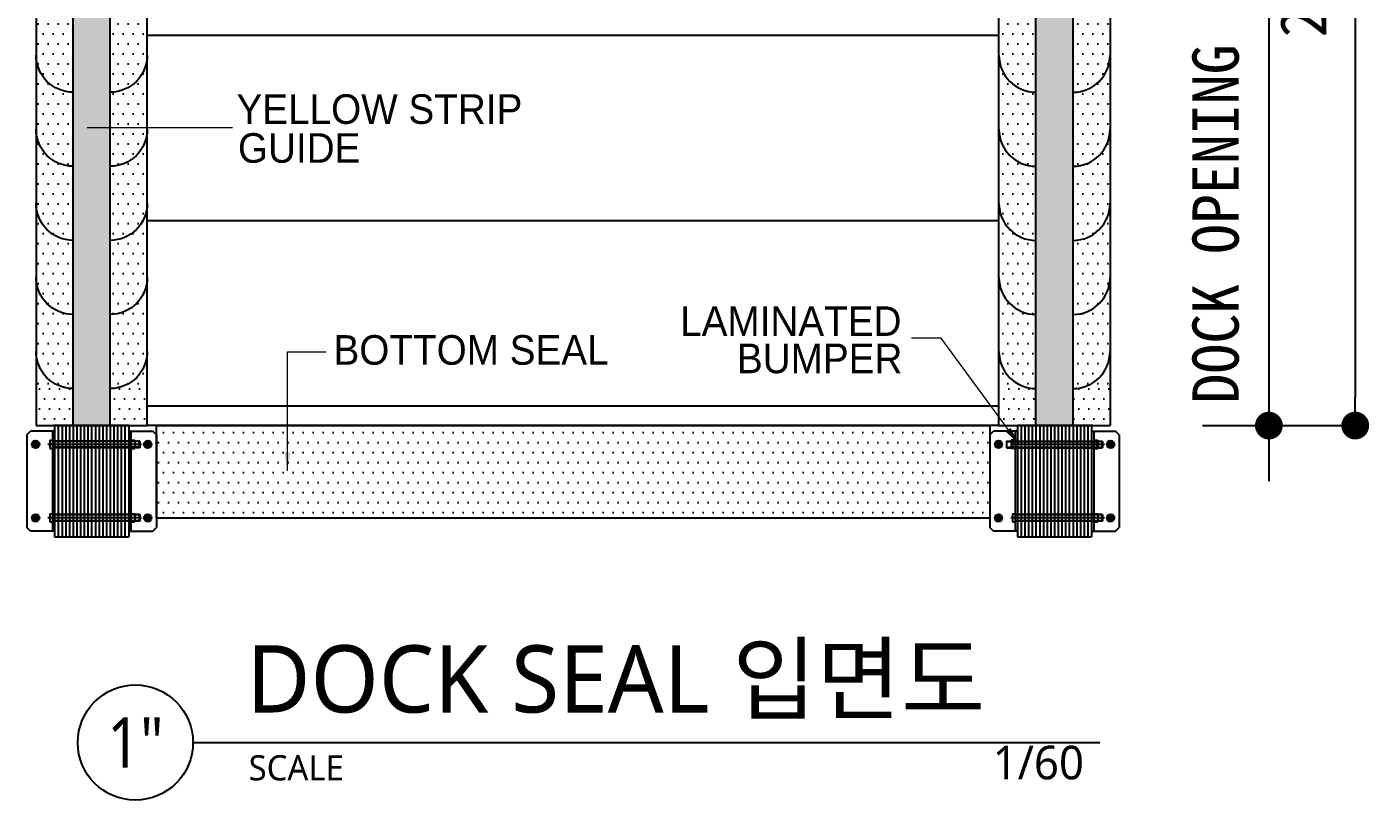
# Model space of a CAD drawing. Header units: millimetres. Extents: x 909 to 159266, y 137 to 21462.
# Drawn here: x 33690 to 37315, y 8348 to 10436 of the extents above; entities that cross this region are included whole.
import ezdxf
from ezdxf.enums import TextEntityAlignment as Align

# ---------------------------------------------------------------- set-up
doc = ezdxf.new("R2010")
doc.units = ezdxf.units.MM
doc.header["$LTSCALE"] = 50
doc.header["$MEASUREMENT"] = 0
doc.layers.get('Defpoints').update_dxf_attribs({"color": 181})
for name, color, linetype in [('252', 252, 'Continuous'), ('DIM', 7, 'Continuous'), ('OHD Panel', 5, 'Continuous'), ('건축120130$0$MARK', 3, 'Continuous'), ('외형선', 3, 'Continuous')]:
    doc.layers.add(name, color=color, linetype=linetype)
doc.styles.add('2020음성 1차', font='나눔고딕Bold.ttf')
doc.styles.get("Standard").update_dxf_attribs({"font": 'NanumGothicBold.ttf'})
doc.styles.add('돋움체', font='')
doc.styles.add('울릉도M', font='NanumGothic.ttf')
doc.styles.add('헤드라인', font='')
doc.styles.get('돋움체').set_extended_font_data('DotumChe')
doc.styles.get('헤드라인').set_extended_font_data('HY울릉도M')
doc.dimstyles.new('ISO-25', dxfattribs={"dimtxt": 2.5, "dimasz": 2.5, "dimexe": 1.25, "dimexo": 0.625, "dimtad": 1, "dimtxsty": 'Standard', "dimcen": 2.5, "dimadec": 0, "dimazin": 0, "dimtfac": 1, "dimtmove": 0, "dimatfit": 3, "dimfxl": 1, "dimarcsym": 0})
doc.dimstyles.new('류재성$0', dxfattribs={"dimscale": 50, "dimtxt": 3, "dimasz": 1.5, "dimexe": 0, "dimexo": 2, "dimgap": 1, "dimtad": 1, "dimdec": 0, "dimdsep": 46, "dimlunit": 6, "dimtxsty": '2020음성 1차', "dimblk1": 'DOT', "dimblk2": 'DOT', "dimsah": 1, "dimcen": 0.09, "dimclrt": 4, "dimadec": 0, "dimazin": 0, "dimtfac": 1, "dimtdec": 4, "dimtofl": 0, "dimtmove": 0, "dimatfit": 3, "dimldrblk": 'DOT', "dimfxl": 1, "dimtolj": 1, "dimtzin": 0, "dimarcsym": 0})
pattern_1 = [(0, (-106368.216, 84537.806), (13.49375, 26.9875), [0, -26.9875])]

# ---------------------------------------------------------------- blocks, each defined once
blk = doc.blocks.new('_Dot')
at = {"layer": 'DIM', "color": 0, "lineweight": -2}
blk.add_line((-0.5, 0), (-1, 0), dxfattribs=at)
at = {"layer": 'DIM', "color": 0, "const_width": 0.5}
blk.add_lwpolyline([(-0.25, 0, 1), (0.25, 0, 1)], format="xyb", close=True, dxfattribs=at)
blk = doc.blocks.new('*D5535')
at = {"layer": '252', "color": 0, "lineweight": -2}
for p, q in [((37043.9, 11734.3), (37043.9, 11809.3)), ((36715, 11659.3), (37043.9, 11659.3)), ((37043.9, 11659.3), (37043.9, 9359.3)), ((36865, 9359.3), (37043.9, 9359.3)), ((37043.9, 9284.3), (37043.9, 9209.3))]:
    blk.add_line(p, q, dxfattribs=at)
at = {"layer": 'Defpoints', "color": 0}
for p in [(36615, 11659.3), (36765, 9359.3), (37043.9, 9359.3)]:
    blk.add_point(p, dxfattribs=at)
at = {"layer": '252', "color": 0, "linetype": 'ByBlock', "lineweight": -2, "xscale": 75, "yscale": 75, "zscale": 75}
for p, rotation in [((37043.9, 11659.3), 270), ((37043.9, 9359.3), 90)]:
    blk.add_blockref('_Dot', p, dxfattribs=dict(at, rotation=rotation))
at = {"layer": '252', "color": 4, "insert": (36916.1, 10509.3), "char_height": 125, "attachment_point": 5, "rotation": 90, "style": '돋움체'}
blk.add_mtext('\\A1;DOCK OPENING HEIGHT="2,300"', dxfattribs=at)
blk = doc.blocks.new('*D5536')
at = {"layer": '252', "color": 0, "lineweight": -2}
for p, q in [((36715, 11859.3), (37277.1, 11859.3)), ((37277.1, 11784.3), (37277.1, 9434.3)), ((36865, 9359.3), (37277.1, 9359.3))]:
    blk.add_line(p, q, dxfattribs=at)
at = {"layer": 'Defpoints', "color": 0}
for p in [(36615, 11859.3), (36765, 9359.3), (37277.1, 9359.3)]:
    blk.add_point(p, dxfattribs=at)
at = {"layer": '252', "color": 0, "linetype": 'ByBlock', "lineweight": -2, "xscale": 75, "yscale": 75, "zscale": 75}
for p, rotation in [((37277.1, 11859.3), 90), ((37277.1, 9359.3), 270)]:
    blk.add_blockref('_Dot', p, dxfattribs=dict(at, rotation=rotation))
at = {"layer": '252', "color": 4, "insert": (37152.7, 10609.3), "char_height": 125, "attachment_point": 5, "rotation": 90, "style": '돋움체'}
blk.add_mtext('\\A1;2,500', dxfattribs=at)
blk = doc.blocks.new('SIDE DUCK SEAL')
h = blk.add_hatch()
h.set_pattern_fill('DOTS', color=3, scale=17)
h.set_pattern_definition([(0, (0, 0), (13.49375, 26.9875), [0, -26.9875])])
h.paths.add_polyline_path([(142683.2, -75178.5, 0.414214), (142783.2, -75278.5), (142783.2, -75078.5), (142683.2, -75078.5)])
h.paths.add_polyline_path([(142683.2, -75178.5), (142683.2, -75278.5), (142783.2, -75278.5, -0.414214)], flags=17)
h.paths.add_polyline_path([(142983.2, -75178.5), (142983.2, -75078.5), (142883.2, -75078.5), (142883.2, -75278.5, 0.414214)])
h.paths.add_polyline_path([(142983.2, -75178.5, -0.414214), (142883.2, -75278.5), (142983.2, -75278.5)], flags=17)
h = blk.add_hatch(color=2)
h.dxf.hatch_style = 1
h.paths.add_polyline_path([(142883.2, -75078.5), (142783.2, -75078.5), (142783.2, -75278.5), (142883.2, -75278.5)])
at = {"layer": 'DIM', "color": 3}
for p, q in [((142783.2, -75278.5, 0), (142783.2, -75078.5, 0)), ((142883.2, -75278.5, 0), (142883.2, -75078.5, 0))]:
    blk.add_line(p, q, dxfattribs=at)
at = {"layer": 'DIM', "color": 3, "elevation": 0}
for points in [[(142683.2, -75278.5), (142683.2, -75078.5)], [(142983.2, -75078.5), (142983.2, -75078.5), (142983.2, -75278.5)]]:
    blk.add_lwpolyline(points, dxfattribs=at)
at = {"layer": 'DIM', "color": 3}
for centre, start, end in [((142783.2, -75178.5, 0), 180, 270), ((142883.2, -75178.5, 0), 270, 0)]:
    blk.add_arc(centre, 100, start, end, dxfattribs=at)

msp = doc.modelspace()

# ---------------------------------------------------------------- hatches: boundary and pattern name
h = msp.add_hatch()
h.set_pattern_fill('DOTS', color=3, scale=17)
h.set_pattern_definition(pattern_1)
h.paths.add_polyline_path([(34015, 9359.3), (33915, 9359.3), (33915, 9459.3), (34015, 9459.3)])
h.paths.add_polyline_path([(33815, 9359.3), (33715, 9359.3), (33715, 9459.3), (33815, 9459.3)])
h = msp.add_hatch(color=2)
h.dxf.hatch_style = 1
h.paths.add_polyline_path([(33915, 9359.3), (33815, 9359.3), (33815, 9459.3), (33915, 9459.3)])
h = msp.add_hatch()
h.set_pattern_fill('DOTS', color=3, scale=17)
h.set_pattern_definition(pattern_1)
h.paths.add_polyline_path([(36315, 9359.3), (36415, 9359.3), (36415, 9459.3), (36315, 9459.3)])
h.paths.add_polyline_path([(36515, 9359.3), (36615, 9359.3), (36615, 9459.3), (36515, 9459.3)])
h = msp.add_hatch(color=2)
h.dxf.hatch_style = 1
h.paths.add_polyline_path([(36415, 9359.3), (36515, 9359.3), (36515, 9459.3), (36415, 9459.3)])
h = msp.add_hatch()
h.set_pattern_fill('DOTS', color=3, scale=17)
h.set_pattern_definition([(0, (-104346.693, 62424.593), (13.49375, 26.9875), [0, -26.9875])])
h.paths.add_polyline_path([(36290, 9109.3), (36290, 9359.3), (34040, 9359.3), (34040, 9109.3)])

# ---------------------------------------------------------------- linework, layer by layer
for p, q in [((34015, 9412.3), (36315, 9412.3)), ((36315, 9359.3), (34015, 9359.3)), ((34040, 9334.3), (34040, 9084.3))]:
    msp.add_line(p, q)
at = {"color": 8}
for p, q in [((33709.9, 9314.2), (33708.2, 9311.7)), ((33708.2, 9305.4), (33708.2, 9311.7)), ((33709.9, 9303), (33708.2, 9305.4)), ((33709.9, 9314.2), (33717.6, 9314.2)), ((33709.9, 9303), (33717.6, 9303)), ((33717.6, 9314.2), (33719.4, 9311.7)), ((33717.6, 9303), (33719.4, 9305.4)), ((33719.4, 9305.4), (33719.4, 9311.7)), ((34012.4, 9314.2), (34010.7, 9311.7)), ((34010.7, 9305.4), (34010.7, 9311.7)), ((34012.4, 9303), (34010.7, 9305.4)), ((34012.4, 9314.2), (34020.1, 9314.2)), ((34012.4, 9303), (34020.1, 9303)), ((34020.1, 9314.2), (34021.9, 9311.7)), ((34020.1, 9303), (34021.9, 9305.4)), ((34021.9, 9305.4), (34021.9, 9311.7)), ((36309.9, 9314.2), (36308.2, 9311.7)), ((36308.2, 9305.4), (36308.2, 9311.7)), ((36309.9, 9303), (36308.2, 9305.4)), ((36309.9, 9314.2), (36317.6, 9314.2)), ((36309.9, 9303), (36317.6, 9303)), ((36317.6, 9314.2), (36319.4, 9311.7)), ((36317.6, 9303), (36319.4, 9305.4)), ((36319.4, 9305.4), (36319.4, 9311.7)), ((36612.4, 9314.2), (36610.7, 9311.7)), ((36610.7, 9305.4), (36610.7, 9311.7)), ((36612.4, 9303), (36610.7, 9305.4)), ((36612.4, 9314.2), (36620.1, 9314.2)), ((36612.4, 9303), (36620.1, 9303)), ((36620.1, 9314.2), (36621.9, 9311.7)), ((36620.1, 9303), (36621.9, 9305.4)), ((36621.9, 9305.4), (36621.9, 9311.7)), ((33709.9, 9115.7), (33708.2, 9113.2)), ((33708.2, 9106.9), (33708.2, 9113.2)), ((33709.9, 9104.5), (33708.2, 9106.9)), ((33709.9, 9115.7), (33717.6, 9115.7)), ((33709.9, 9104.5), (33717.6, 9104.5)), ((33717.6, 9115.7), (33719.4, 9113.2)), ((33717.6, 9104.5), (33719.4, 9106.9)), ((33719.4, 9106.9), (33719.4, 9113.2)), ((34012.4, 9115.7), (34010.7, 9113.2)), ((34010.7, 9106.9), (34010.7, 9113.2)), ((34012.4, 9104.5), (34010.7, 9106.9)), ((34012.4, 9115.7), (34020.1, 9115.7)), ((34012.4, 9104.5), (34020.1, 9104.5)), ((34020.1, 9115.7), (34021.9, 9113.2)), ((34020.1, 9104.5), (34021.9, 9106.9)), ((34021.9, 9106.9), (34021.9, 9113.2)), ((36309.9, 9115.7), (36308.2, 9113.2)), ((36308.2, 9106.9), (36308.2, 9113.2)), ((36309.9, 9104.5), (36308.2, 9106.9)), ((36309.9, 9115.7), (36317.6, 9115.7)), ((36309.9, 9104.5), (36317.6, 9104.5)), ((36317.6, 9115.7), (36319.4, 9113.2)), ((36317.6, 9104.5), (36319.4, 9106.9)), ((36319.4, 9106.9), (36319.4, 9113.2)), ((36612.4, 9115.7), (36610.7, 9113.2)), ((36610.7, 9106.9), (36610.7, 9113.2)), ((36612.4, 9104.5), (36610.7, 9106.9)), ((36612.4, 9115.7), (36620.1, 9115.7)), ((36612.4, 9104.5), (36620.1, 9104.5)), ((36620.1, 9115.7), (36621.9, 9113.2)), ((36620.1, 9104.5), (36621.9, 9106.9)), ((36621.9, 9106.9), (36621.9, 9113.2))]:
    msp.add_line(p, q, dxfattribs=at)
for centre, radius in [((33713.8, 9308.6), 5.62), ((33713.8, 9308.6), 3.53), ((33713.8, 9308.6), 2.7), ((34016.3, 9308.6), 5.62), ((34016.3, 9308.6), 3.53), ((34016.3, 9308.6), 2.7), ((36313.8, 9308.6), 5.62), ((36313.8, 9308.6), 3.53), ((36313.8, 9308.6), 2.7), ((36616.3, 9308.6), 5.62), ((36616.3, 9308.6), 3.53), ((36616.3, 9308.6), 2.7), ((33713.8, 9110.1), 5.62), ((33713.8, 9110.1), 3.53), ((33713.8, 9110.1), 2.7), ((34016.3, 9110.1), 5.62), ((34016.3, 9110.1), 3.53), ((34016.3, 9110.1), 2.7), ((36313.8, 9110.1), 5.62), ((36313.8, 9110.1), 3.53), ((36313.8, 9110.1), 2.7), ((36616.3, 9110.1), 5.62), ((36616.3, 9110.1), 3.53), ((36616.3, 9110.1), 2.7)]:
    msp.add_circle(centre, radius, dxfattribs=at)
at = {"layer": 'DIM', "color": 3}
for p, q in [((33815, 9359.3), (33815, 9459.3)), ((33915, 9359.3), (33915, 9459.3)), ((36415, 9359.3), (36415, 9459.3)), ((36515, 9359.3), (36515, 9459.3)), ((33715, 9359.3), (34015, 9359.3)), ((36315, 9359.3), (36615, 9359.3))]:
    msp.add_line(p, q, dxfattribs=at)
for points in [[(33715, 9459.3), (33715, 9459.3), (33715, 9359.3)], [(34015, 9359.3), (34015, 9459.3)], [(36315, 9359.3), (36315, 9459.3)], [(36615, 9459.3), (36615, 9459.3), (36615, 9359.3)]]:
    msp.add_lwpolyline(points, dxfattribs=at)
msp.add_lwpolyline([(36290, 9359.3), (36290, 9109.3), (34040, 9109.3), (34040, 9359.3)], close=True, dxfattribs=at)
at = {"layer": 'OHD Panel', "color": 0}
for p, q in [((36315, 10412.3), (34015, 10412.3)), ((36315, 9912.3), (34015, 9912.3))]:
    msp.add_line(p, q, dxfattribs=at)
at = {"layer": '건축120130$0$MARK', "color": 4}
msp.add_line((34138.6, 8503.4), (36587.3, 8503.4), dxfattribs=at)
msp.add_circle((33983.1, 8503.4), 155.5, dxfattribs=at)
at = {"layer": '외형선', "color": 0}
for p, q in [((33965, 9359.3), (33761.5, 9359.3)), ((33765, 9359.3), (33765, 9059.3)), ((33775, 9359.3), (33775, 9059.3)), ((33785, 9359.3), (33785, 9059.3)), ((33795, 9359.3), (33795, 9059.3)), ((33805, 9359.3), (33805, 9059.3)), ((33815, 9359.3), (33815, 9059.3)), ((33825, 9359.3), (33825, 9059.3)), ((33835, 9359.3), (33835, 9059.3)), ((33845, 9359.3), (33845, 9059.3)), ((33855, 9359.3), (33855, 9059.3)), ((33865, 9359.3), (33865, 9059.3)), ((33875, 9359.3), (33875, 9059.3)), ((33885, 9359.3), (33885, 9059.3)), ((33895, 9359.3), (33895, 9059.3)), ((33905, 9359.3), (33905, 9059.3)), ((33915, 9359.3), (33915, 9059.3)), ((33925, 9359.3), (33925, 9059.3)), ((33935, 9359.3), (33935, 9059.3)), ((33945, 9359.3), (33945, 9059.3)), ((33955, 9359.3), (33955, 9059.3)), ((33965, 9359.3), (33965, 9059.3)), ((36365, 9359.3), (36365, 9059.3)), ((36568.5, 9359.3), (36365, 9359.3)), ((36375, 9359.3), (36375, 9059.3)), ((36385, 9359.3), (36385, 9059.3)), ((36395, 9359.3), (36395, 9059.3)), ((36405, 9359.3), (36405, 9059.3)), ((36415, 9359.3), (36415, 9059.3)), ((36425, 9359.3), (36425, 9059.3)), ((36435, 9359.3), (36435, 9059.3)), ((36445, 9359.3), (36445, 9059.3)), ((36455, 9359.3), (36455, 9059.3)), ((36465, 9359.3), (36465, 9059.3)), ((36475, 9359.3), (36475, 9059.3)), ((36485, 9359.3), (36485, 9059.3)), ((36495, 9359.3), (36495, 9059.3)), ((36505, 9359.3), (36505, 9059.3)), ((36515, 9359.3), (36515, 9059.3)), ((36525, 9359.3), (36525, 9059.3)), ((36535, 9359.3), (36535, 9059.3)), ((36545, 9359.3), (36545, 9059.3)), ((36555, 9359.3), (36555, 9059.3)), ((36565, 9359.3), (36565, 9059.3)), ((33690, 9334.3), (33700, 9344.3)), ((33690, 9334.3), (33690, 9084.3)), ((33765, 9344.3), (33700, 9344.3)), ((33752, 9319.6), (33752, 9297.6)), ((33752, 9319.6), (33759, 9319.6)), ((33759, 9344.3), (33759, 9074.3)), ((33994, 9317.6), (33759, 9317.6)), ((33995, 9316.6), (33759, 9316.6)), ((33965, 9344.3), (34030, 9344.3)), ((33971, 9344.3), (33971, 9074.3)), ((33971, 9319.6), (33982, 9319.6)), ((33982, 9319.6), (33982, 9297.6)), ((33994, 9317.6), (33995, 9316.6)), ((33994, 9299.6), (33994, 9317.6)), ((33995, 9316.6), (33995, 9300.6)), ((34040, 9334.3), (34030, 9344.3)), ((36290, 9334.3), (36300, 9344.3)), ((36290, 9334.3), (36290, 9084.3)), ((36365, 9344.3), (36300, 9344.3)), ((36336, 9317.6), (36335, 9316.6)), ((36335, 9316.6), (36335, 9300.6)), ((36335, 9316.6), (36595, 9316.6)), ((36336, 9317.6), (36594, 9317.6)), ((36336, 9299.6), (36336, 9317.6)), ((36348, 9319.6), (36348, 9297.6)), ((36359, 9319.6), (36348, 9319.6)), ((36352, 9319.6), (36352, 9297.6)), ((36359, 9344.3), (36359, 9074.3)), ((36565, 9344.3), (36630, 9344.3)), ((36571, 9344.3), (36571, 9074.3)), ((36571, 9319.6), (36582, 9319.6)), ((36578, 9319.6), (36578, 9297.6)), ((36582, 9319.6), (36582, 9297.6)), ((36594, 9317.6), (36595, 9316.6)), ((36594, 9299.6), (36594, 9317.6)), ((36595, 9316.6), (36595, 9300.6)), ((36640, 9334.3), (36630, 9344.3)), ((36640, 9334.3), (36640, 9084.3)), ((36640, 9334.3), (36640, 9084.3)), ((34000, 9308.6), (33747, 9308.6)), ((33752, 9297.6), (33759, 9297.6)), ((33995, 9300.6), (33759, 9300.6)), ((33994, 9299.6), (33759, 9299.6)), ((33971, 9297.6), (33982, 9297.6)), ((33995, 9300.6), (33994, 9299.6)), ((36335, 9300.6), (36336, 9299.6)), ((36335, 9300.6), (36595, 9300.6)), ((36336, 9299.6), (36594, 9299.6)), ((36600, 9308.6), (36347, 9308.6)), ((36359, 9297.6), (36348, 9297.6)), ((36571, 9297.6), (36582, 9297.6)), ((36595, 9300.6), (36594, 9299.6)), ((34000, 9110.1), (33747, 9110.1)), ((33752, 9121.1), (33752, 9099.1)), ((33752, 9121.1), (33759, 9121.1)), ((33752, 9099.1), (33759, 9099.1)), ((33994, 9119.1), (33759, 9119.1)), ((33995, 9118.1), (33759, 9118.1)), ((33995, 9102.1), (33759, 9102.1)), ((33994, 9101.1), (33759, 9101.1)), ((33971, 9121.1), (33982, 9121.1)), ((33971, 9099.1), (33982, 9099.1)), ((33982, 9121.1), (33982, 9099.1)), ((33994, 9119.1), (33995, 9118.1)), ((33994, 9101.1), (33994, 9119.1)), ((33995, 9102.1), (33994, 9101.1)), ((33995, 9118.1), (33995, 9102.1)), ((36600, 9110.1), (36347, 9110.1)), ((36352, 9121.1), (36352, 9099.1)), ((36352, 9121.1), (36359, 9121.1)), ((36352, 9099.1), (36359, 9099.1)), ((36594, 9119.1), (36359, 9119.1)), ((36595, 9118.1), (36359, 9118.1)), ((36595, 9102.1), (36359, 9102.1)), ((36594, 9101.1), (36359, 9101.1)), ((36571, 9121.1), (36582, 9121.1)), ((36571, 9099.1), (36582, 9099.1)), ((36582, 9121.1), (36582, 9099.1)), ((36594, 9119.1), (36595, 9118.1)), ((36594, 9101.1), (36594, 9119.1)), ((36595, 9102.1), (36594, 9101.1)), ((36595, 9118.1), (36595, 9102.1)), ((33700, 9074.3), (33690, 9084.3)), ((33765, 9074.3), (33700, 9074.3)), ((33965, 9074.3), (34030, 9074.3)), ((34030, 9074.3), (34040, 9084.3)), ((36300, 9074.3), (36290, 9084.3)), ((36365, 9074.3), (36300, 9074.3)), ((36565, 9074.3), (36630, 9074.3)), ((36630, 9074.3), (36640, 9084.3)), ((33765, 9059.3), (33965, 9059.3)), ((36365, 9059.3), (36565, 9059.3))]:
    msp.add_line(p, q, dxfattribs=at)
for centre in [(33713.8, 9308.6), (34016.3, 9308.6), (36313.8, 9308.6), (36616.3, 9308.6), (33713.8, 9110.1), (34016.3, 9110.1), (36313.8, 9110.1), (36616.3, 9110.1)]:
    msp.add_circle(centre, 10.2, dxfattribs=at)

# ---------------------------------------------------------------- block references
at = {"xscale": -1}
for p in [(176698.3, 85537.8), (176698.3, 85337.8), (176698.3, 85137.8), (176698.3, 84937.8), (176698.3, 84737.8)]:
    msp.add_blockref('SIDE DUCK SEAL', p, dxfattribs=at)
for p in [(-106368.2, 85537.8), (-106368.2, 85337.8), (-106368.2, 85137.8), (-106368.2, 84937.8), (-106368.2, 84737.8)]:
    msp.add_blockref('SIDE DUCK SEAL', p)

# ---------------------------------------------------------------- texts
at = {"color": 3, "style": '헤드라인'}
for s, height, p in [('YELLOW STRIP', 79.834, (34256.2, 10173.9)), ('GUIDE', 79.83, (34260.1, 10068.9)), ('LAMINATED', 79.83, (35454.1, 9601.4)), ('BOTTOM SEAL', 79.834, (34518.1, 9523.6)), ('BUMPER', 79.83, (35607.5, 9500.7))]:
    msp.add_text(s, height=height, dxfattribs=at).set_placement(p)
at = {"layer": '건축120130$0$MARK', "color": 0, "style": '울릉도M'}
for s, height, p in [('DOCK SEAL 입면도', 181.426, (34283.5, 8584.5)), ('SCALE', 68.03, (34289, 8401.3))]:
    msp.add_text(s, height=height, dxfattribs=at).set_placement(p)
at = {"layer": '건축120130$0$MARK', "color": 0, "style": '울릉도M', "width": 0.875}
msp.add_text('1"', height=136.07, dxfattribs=at).set_placement((33983.1, 8503.4), align=Align.MIDDLE)
at = {"layer": '건축120130$0$MARK', "color": 0, "style": '울릉도M'}
msp.add_text('1/60', height=90.71, dxfattribs=at).set_placement((36544.6, 8404.1), align=Align.RIGHT)

# ---------------------------------------------------------------- dimensions: what is measured, and where the dimension line sits
at = {"layer": '252', "color": 0}
dim = msp.add_linear_dim(base=(37277.1, 9359.3), p1=(36615, 11859.3), p2=(36765, 9359.3), angle=90, dimstyle='류재성$0', override={"dimtxt": 2.5, "dimtxsty": '돋움체'}, dxfattribs=at)
dim.commit()
dim.dimension.update_dxf_attribs({"geometry": '*D5536', "text_midpoint": (37152.7, 10609.3)})
dim = msp.add_linear_dim(base=(37043.9, 9359.3), p1=(36615, 11659.3), p2=(36765, 9359.3), angle=90, text='DOCK OPENING HEIGHT="<>"', dimstyle='류재성$0', override={"dimtxt": 2.5, "dimtxsty": '돋움체', "dimtix": 1, "dimtofl": 1}, dxfattribs=at)
dim.commit()
dim.dimension.update_dxf_attribs({"geometry": '*D5535', "text_midpoint": (36916.1, 10509.3)})

# ---------------------------------------------------------------- leaders
for points in [[(33853, 10163.7), (34244.9, 10163.7)], [(36369.5, 9307.8), (36159.3, 9595.5), (36079.2, 9595.5)], [(34393.6, 9237.2), (34393.6, 9558.3), (34498, 9558.3)]]:
    msp.add_leader(points, dimstyle='ISO-25', override={"dimasz": 50, "dimtad": 0, "dimclrd": 1, "dimlwd": 9})

doc.saveas('drawing.dxf')
